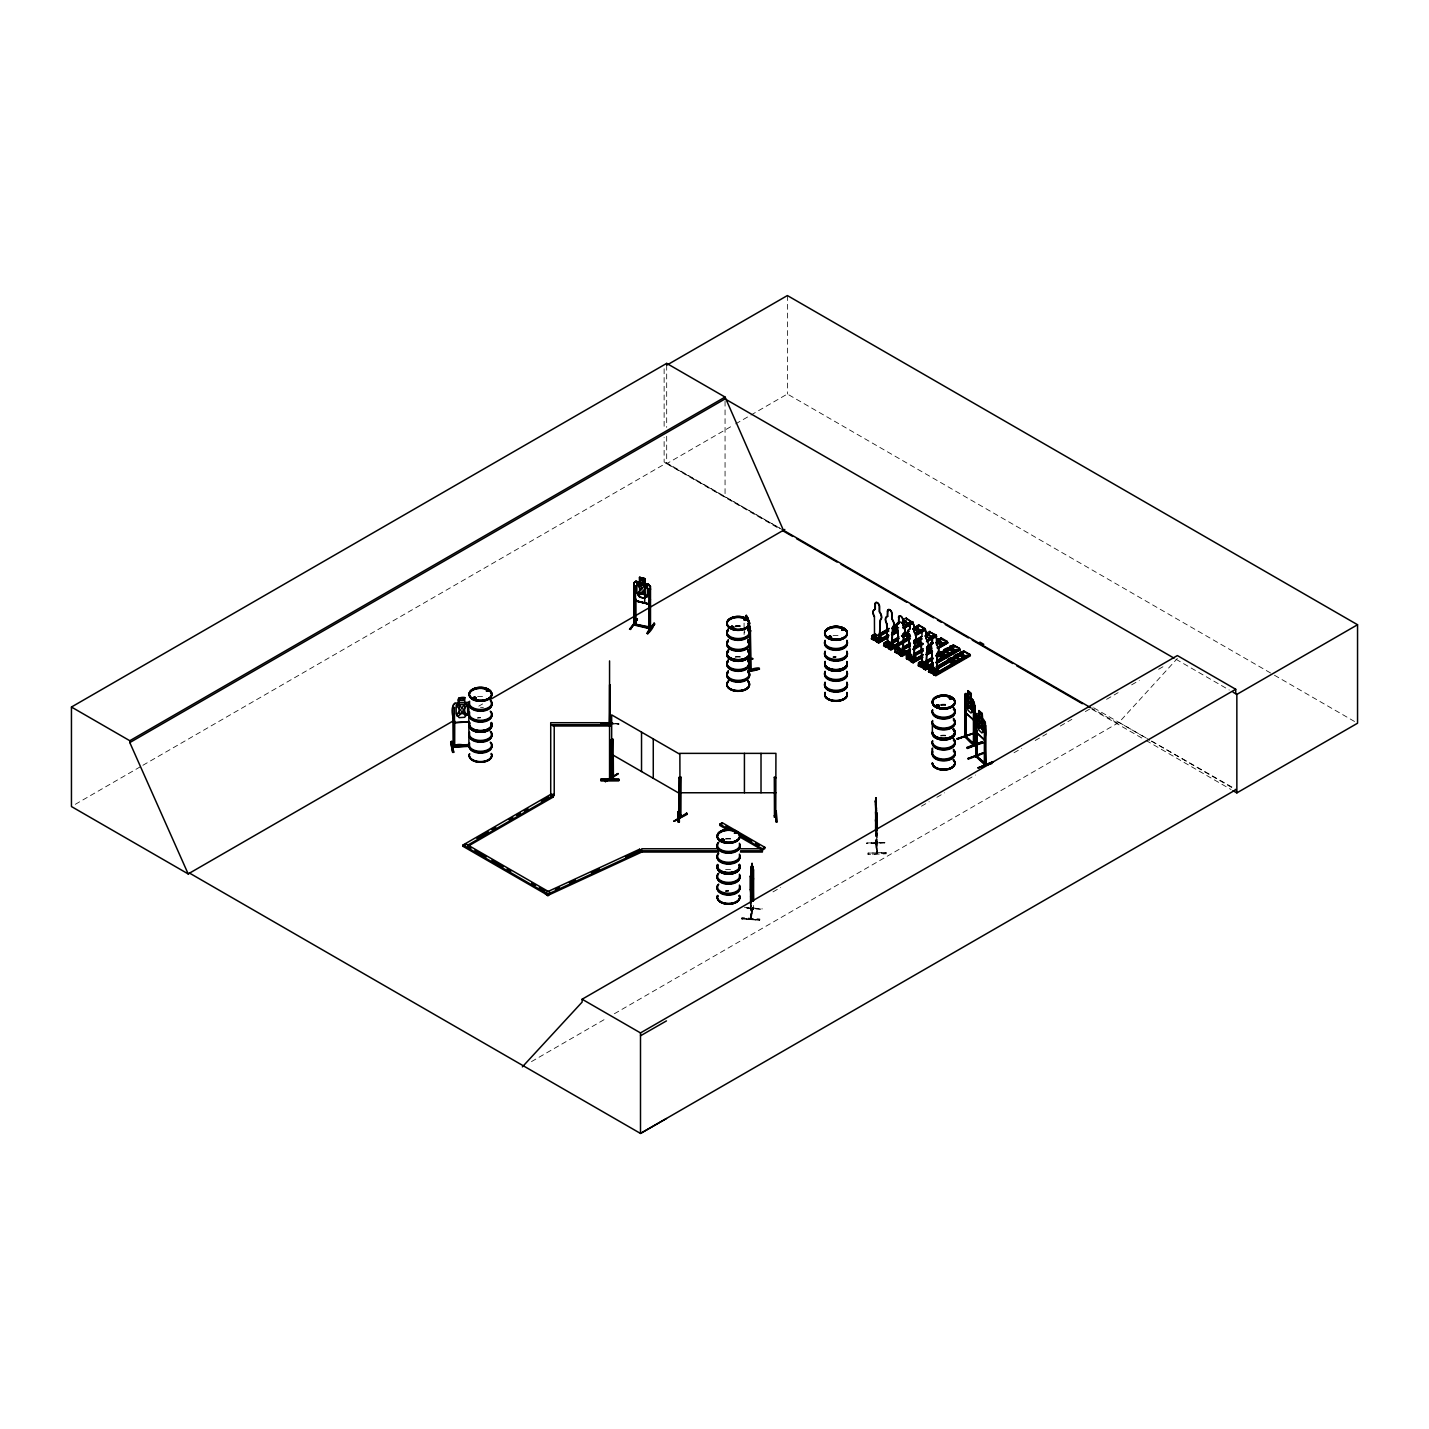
<?xml version="1.0" encoding="UTF-8"?>
<svg xmlns="http://www.w3.org/2000/svg" width="1429" height="1429" viewBox="0 0 1429 1429"><rect width="100%" height="100%" fill="white"/><g stroke="black" fill="none" stroke-linecap="round" stroke-linejoin="round"><path stroke-width="0.75" stroke-dasharray="5 3.75" d="M751.404 916.668C748.278 924.063 753.494 903.842 753.44 908.487M618.918 723.86L614.899 723.842M884.801 842.556L866.76 843.217M741.758 918.954L759.692 920.258L741.758 918.954L741.883 917.597L759.817 919.008L759.674 920.312M876.245 842.86L876.316 841.895M875.423 843.289L876.674 853.47L877.406 852.595M877.406 851.166L876.477 851.934M750.404 918.865L750.814 917.936M752.904 908.773L751.44 916.971M750.564 917.543L753.351 908.915M752.761 907.504L752.726 908.451M753.655 907.576L752.726 909.898L752.744 905.414M750.707 918.079L751.404 918.097M751.19 905.897L751.172 919.151L751.404 904.968M753.494 909.737L753.369 905.468M751.261 919.008L752.726 908.862M875.477 843.146L875.602 844.307L875.495 832.321M614.381 1013.75L1118.996 722.413L1177.371 658.447M75.308 804.313L140.971 766.408M142.9 765.283L666.682 462.889L783.414 530.266L664.128 461.978L664.128 437.56M666.682 436.256L666.682 463.711L733.738 424.985M735.649 423.877L749.064 416.143M750.975 415.035L787.379 394.029L1272.507 674.113M478.786 706.158L482.645 703.925M773 891.892L780.716 887.445M921.455 806.188L929.172 801.74M936.888 797.275L944.605 792.827M967.737 779.466L975.453 775.018M1014.001 752.761L1021.717 748.314M1035.221 740.508L1046.778 733.827M1060.282 726.039L1071.857 719.359M1085.343 711.571L1093.06 707.123M1106.564 699.335L1118.121 692.654M1131.625 684.848L1139.324 680.4M1158.615 669.272L1164.403 665.932M531.481 1061.604L606.664 1018.198M866.688 842.914L884.819 842.788L866.742 843.253M875.602 844.2L876.12 832.303M867.992 853.167L886.034 852.416L886.105 853.792L868.046 854.488L867.975 853.095L886.034 852.524M886.051 853.167L868.046 854.453M614.899 723.27L618.918 724.074L610.183 724.11M614.881 723.521L618.918 724.074M744.348 907.236L762.407 908.898M746.349 907.933L762.3 909.255L744.348 908.058M875.602 842.878L876.102 841.699L875.388 844.11M876.12 843.235L877.317 853.56L877.299 831.553M753.619 908.79L753.762 907.486M1118.996 722.413L1149.738 740.008M1151.667 741.115L1236.21 789.522M1274.436 675.22L1357.55 723.217M1175.96 659.251L1229.244 690.011M1093.882 707.909L1149.613 740.079M1151.524 741.187L1235.728 789.808M1090.559 707.605L1117.603 723.217M666.682 463.711L779.127 528.623M1092.006 709.266L1144.147 739.365M1146.094 740.49L1231.066 789.54M750.421 919.026L750.564 905.861M877.299 852.613L877.192 832.803M884.819 842.788L866.76 843.485M876.674 831.589L876.692 853.577L876.566 832.821M787.379 295.553L787.379 394.029M750.797 904.914L750.797 918.043M744.688 627.938L744.688 634.494M744.08 623.115L744.098 634.619M725.057 401.138L725.057 497.399M666.682 365.217L666.682 427.378M664.128 368.771L664.128 428.682M725.557 839.18A11.45 6.609 0 0 1 731.487 839.18M725.61 838.644A11.289 6.52 0 0 1 731.452 838.644M725.61 869.618A11.289 6.52 0 0 1 731.452 869.618M725.61 890.803A11.236 6.484 0 0 1 728.522 890.589M725.593 891.017A11.307 6.52 0 0 1 728.522 890.803M725.61 891.446A11.236 6.484 0 0 1 728.522 891.214M480.483 707.319A11.289 6.52 0 0 1 483.413 707.534M477.572 696.673A11.253 6.502 0 0 1 483.395 696.673M477.572 717.858A11.236 6.484 0 0 1 480.483 717.626M477.554 718.072A11.307 6.52 0 0 1 480.483 717.84M735.238 626.277A11.45 6.609 0 0 1 741.151 626.277M735.274 625.741A11.253 6.502 0 0 1 741.115 625.741M735.238 626.831A11.45 6.609 0 0 1 741.151 626.831M735.238 657.251A11.45 6.609 0 0 1 741.151 657.251M735.274 656.715A11.253 6.502 0 0 1 741.115 656.715M833.053 635.691A11.289 6.52 0 0 1 838.894 635.691M833.071 656.876A11.236 6.484 0 0 1 835.983 656.661M833.053 657.09A11.307 6.52 0 0 1 835.983 656.876M940.693 704.961A11.45 6.609 0 0 1 946.605 704.961M940.729 704.443A11.253 6.502 0 0 1 946.57 704.443M940.693 705.533A11.45 6.609 0 0 1 946.605 705.533M940.693 735.953A11.45 6.609 0 0 1 946.605 735.953M940.729 735.417A11.253 6.502 0 0 1 946.57 735.417M741.865 918.275L759.817 919.829L741.865 918.365M835.983 657.286A11.236 6.484 0 0 0 833.071 657.519A11.289 6.52 0 0 1 835.983 657.322"/><path stroke-width="1.5" d="M932.387 752.565L932.387 748.046L932.369 752.565A11.289 6.52 0 0 0 946.57 758.853A11.289 6.52 0 0 0 953.429 749.314M888.445 642.103L889.678 642.782M911.577 654.536L910.755 656.018M924.134 662.592C917.632 666.039 924.581 657.411 923.063 666.986C921.991 656.751 925.76 664.717 923.116 661.627M875.888 801.294L875.923 797.829L876.227 831.053M876.638 824.104L876.316 827.909L876.441 824.104M752.708 885.444C755.905 857.418 746.813 922.08 752.69 885.373M875.048 604.056A3.019 1.733 60 0 1 877.174 602.824A3.019 1.733 60 0 1 879.317 606.521L879.317 611.826A6.038 3.483 60 0 1 880.193 620.079L879.317 638.567L880.46 619.936A6.038 3.483 60 0 0 879.585 611.683L879.585 606.36A3.019 1.733 60 0 0 877.442 602.663A3.019 1.733 60 0 0 875.316 603.895L875.048 609.361A6.038 3.483 60 0 0 874.173 616.596L874.423 616.453A6.038 3.483 60 0 1 875.316 609.218L875.316 603.895M886.748 643.05L887.82 643.246L886.587 623.705A6.038 3.483 60 0 1 887.463 616.453L887.463 611.148A3.019 1.733 60 0 1 889.588 609.915A3.019 1.733 60 0 1 891.732 613.613L891.732 618.918A6.038 3.483 60 0 1 892.607 627.17L891.732 645.658L886.873 643.586L888.981 641.55L889.052 642.961M887.463 611.148L887.731 610.987A3.019 1.733 60 0 1 889.856 609.754A3.019 1.733 60 0 1 892 613.452L892 618.775A6.038 3.483 60 0 1 892.875 627.027L892 645.497C882.39 642.353 890.267 643.014 887.141 643.854M902.824 620.418L909.219 624.098L902.824 619.9L902.735 625.277A6.038 3.483 60 0 1 903.628 633.547L902.735 652.017L899.895 650.374M903.003 651.856L903.896 633.386A6.038 3.483 60 0 0 903.003 625.134L903.003 619.811A3.019 1.733 60 0 0 900.877 616.113A3.019 1.733 60 0 0 898.752 617.346L898.484 622.83A6.038 3.483 60 0 0 897.591 630.064L898.287 650.32M910.987 655.947L909.38 655.5L913.935 658.483L914.828 639.996A6.038 3.483 60 0 0 913.935 631.743L913.935 626.42A3.019 1.733 60 0 0 911.809 622.74A3.019 1.733 60 0 0 909.666 623.973L909.666 629.278A6.038 3.483 60 0 0 908.79 636.512L909.934 656.733M913.935 658.483L915.078 639.853A6.038 3.483 60 0 0 914.203 631.6L914.203 626.277A3.019 1.733 60 0 0 912.077 622.58A3.019 1.733 60 0 0 909.934 623.812L909.934 629.135A6.038 3.483 60 0 0 909.058 636.369L909.934 655.857C911.452 657.715 911.184 653.249 911.077 655.715M926.171 638.745L926.439 633.261A3.019 1.733 60 0 0 924.313 629.564A3.019 1.733 60 0 0 922.169 630.796L921.901 636.28A6.038 3.483 60 0 0 921.026 643.514L921.901 663.002L926.171 665.467L927.064 646.998A6.038 3.483 60 0 0 926.171 638.745L926.26 633.351A3.019 1.733 60 0 0 924.045 629.725A3.019 1.733 60 0 0 921.901 630.957M926.171 665.467L927.064 646.998M932.994 669.308L931.333 649.463A6.038 3.483 60 0 1 932.208 642.228L932.208 636.905A3.019 1.733 60 0 1 934.352 635.673A3.019 1.733 60 0 1 936.477 639.37L936.477 644.693A6.038 3.483 60 0 1 937.37 652.946L936.477 671.416C932.119 672.094 931.047 666.075 933.53 668.897M933.405 667.718L934.298 668.54L932.458 669.165L931.601 649.302A6.038 3.483 60 0 1 932.476 642.068L932.476 636.745A3.019 1.733 60 0 1 934.62 635.53A3.019 1.733 60 0 1 936.745 639.21L936.745 644.533A6.038 3.483 60 0 1 937.62 652.785L936.745 671.255L931.583 668.558L932.476 669.451M876.245 818.531L876.066 820.693L875.548 811.904M752.744 866.742L750.35 876.727L751.922 870.118L751.172 882.336M875.048 636.887L879.585 638.406M875.173 635.333L874.512 636.405L874.423 616.453M876.942 635.119C874.155 636.316 875.781 635.655 876.906 635.816M877.245 635.155L874.816 635.869M887.873 642.425L887.248 643.497L888.016 643.014M889.142 642.728C889.427 640.138 888.802 644.64 887.713 642.461M889.195 641.943L888.999 641.782M898.787 649.856L899.02 648.659M899.788 649.481C897.823 648.766 898.252 649.981 898.609 649.373L897.859 629.903A6.038 3.483 60 0 1 898.752 622.669L898.752 617.346M898.895 649.534L897.537 648.855L897.984 649.945M899.841 649.409C900.27 647.944 900.556 648.391 900.199 649.213M910.255 656.59L909.523 655.304M911.184 655.411C908.165 656.536 909.344 655 914.203 658.322M921.491 663.449L922.705 663.181L921.866 662.252M922.545 662.681L921.33 663.395L923.491 662.788M923.741 662.502L923.938 661.663M923.866 662.377L932.03 657.519M932.065 668.236L932.798 669.522M933.816 667.522L934.352 668.629M927.546 666.021L933.351 662.681M751.315 867.064L752.154 863.402L750.779 874.977L750.797 904.914M875.763 636.566L875.584 635.208L875.53 636.691M887.159 642.818L888.534 643.193M900.377 648.623L899.555 649.57M910.452 656.358L909.112 656.233L909.576 655.393M910.059 656.447L909.076 656.179M921.526 663.181L926.439 665.307M922.169 663.735L922.152 662.788M612.362 777.965C612.273 777.858 612.166 774.732 612.791 778.966M612.559 778.894L611.541 778.287L612.737 778.894M613.273 778.466L611.969 777.894L613.202 778.519M679.847 816.263L678.721 815.512M875.37 801.169L875.906 803.58L875.923 797.829M749.636 668.29L751.065 670.308L750.261 667.915M750.154 641.282L749.457 644.997L750.261 641.103M474.928 698.977L473.321 697.924L474.964 697.245A11.289 6.52 0 0 0 472.517 698.352M474.196 698.745L473.571 697.423M475.053 698.781L475.589 697.745M476.143 698.067L473.624 699.103L473.624 697.352M476.196 698.477L474.785 697.138M486.253 690.636L486.896 690.689M487.611 690.618L486.896 691.279L486.896 690.153M488.075 691.082L486.789 690.743M732.827 627.742L730.523 627.027L733.363 627.795M730.648 626.884L731.666 627.849M731.13 627.313L731.934 626.206M732.755 627.849L732.827 626.509M743.848 620.007L745.17 619.811M744.831 620.275L745.277 620.293M720.788 840.198L722.27 839.109M721.502 839.555L723.36 840.841M734.702 832.839L735.721 832.357L735.399 833.25M736.114 833.053L735.024 832.053M829.999 636.387L829.463 637.816M830.535 637.298L829.552 636.28M831.696 637.513L831.071 636.727M842.86 630.296L842.199 629.278L841.913 630.368M842.074 629.421L843.11 629.474M843.164 629.725L842.288 629.76M936.102 705.569L936.799 706.855L938.817 706.48M936.442 705.819L938.907 705.265M936.62 705.337L936.906 706.444M938.424 706.444L938.71 705.337M938.603 705.194L937.942 704.89M949.303 698.692L950.053 697.906M951.25 698.835L949.874 698.013M950.142 697.834L951.178 698.531M751.315 868.689L751.797 865.027M752.69 866.135L752.118 868.51L751.958 863.384M751.404 878.71L751.404 900.592M753.369 870.44L752.976 869.457L753.369 901.074M748.564 659.805L752.797 658.894L748.207 659.269M932.583 668.79L933.566 668.808M932.994 669.076L933.03 667.897M973.345 719.841C974.703 713.893 976.811 703.229 971.273 698.388L971.273 693.547L967.951 690.707L968.112 695.476L965.968 693.512L964.807 694.369L966.022 712.928L973.345 719.841L974.328 715.893M984.063 739.579C987.939 735.649 982.616 715.072 985.385 722.913L985.278 765.176C985.51 764.479 984.242 762.318 985.974 763.586M985.278 735.81L984.134 739.811L976.811 732.898M980.276 722.61C980.812 719.18 986.153 720.037 981.366 724.753L983.295 732.362L980.723 725.2C979.579 731.755 975.685 725.682 980.062 723.521L978.079 716.161L980.669 722.985M876.406 635.941C875.298 646.98 877.013 631.761 874.691 636.691M610.254 723.699L609.558 722.681L609.576 723.842M609.451 779.091L609.486 779.895M956.876 738.65L972.738 733.631L957.341 738.918M972.649 733.416L957.287 738.954M967.844 758.567L983.688 752.726L967.844 758.603M983.616 753.333L968.362 759.085M911.398 654.464L911.255 655.786L910.702 655.018M922.938 663.11L922.598 662.074M923.223 662.949L922.884 661.913M650.284 599.483L648.355 603.878L635.655 600.93L633.958 595.697L635.726 600.823L648.48 604.074L635.655 600.93L633.958 595.697M648.462 604.092L650.463 599.555M748.028 637.941L749.064 635.655L748.028 623.401L750.332 628.224L749.618 625.384M605.307 780.931L618.096 773.482L605.396 781.734M605.271 781.538L617.917 774.089M450.707 741.973L451.707 741.133L453.69 752.333L452.689 752.386L450.707 741.973L452.689 752.351M679.632 815.191L679.847 817.71L680.329 777.965L679.168 777.305L678.614 817.013L678.596 815.441L681.258 815.244M678.561 816.941L681.276 817.049L679.257 817.049L679.168 792.934M611.666 778.376L611.666 714.893L679.882 754.28L680.025 817.692C676.971 816.995 683.616 817.388 679.043 815.173M678.186 811.618L678.328 822.014L678.186 811.618L679.204 811.654M629.474 629.26L637.37 619.061L630.278 629.278M965.45 697.013L965.879 737.489C961.503 733.113 975.292 748.51 974.167 744.33M966.343 735.721L964.754 735.113L966.415 735.864M973.435 744.509L973.453 705.069L974.864 705.676L975.007 745.098L973.989 742.741M976.668 756.352C974.167 756.513 979.204 758.674 977.329 755.53L976.4 754.78L976.293 756.227L983.348 762.711M985.117 762.8L984.42 764.372M454.368 745.831C459.477 741.758 471.284 748.474 468.891 744.455M454.476 746.849L452.743 747.313L469.105 746.331M473.106 697.584L472.82 698.477M487.986 691.225L487.521 690.153M731.452 627.742C730.04 627.26 735.685 626.295 733.452 628.01M744.062 619.579L745.474 620.204M745.688 620.293L745.063 619.221L745.527 620.4M828.588 636.619L829.713 637.87M843.485 630.243L842.628 629.135M720.859 839.93L722.538 839.002L724.235 839.93M722.824 840.824L723.735 839.895L721.788 840.663M723.163 839.091L723.306 840.145M724.11 840.27L722.538 841.199L720.966 840.27M734.202 833.053L736.024 832.875M938.853 705.676L937.942 706.105M939.192 706.48L939.085 705.354M634.029 582.603L634.029 625.045L633.958 582.693L635.78 581.281L639.513 582.175L635.851 581.46M633.761 624.92L650.463 628.885L650.463 586.533L648.462 584.461L635.78 581.281L634.208 582.71M635.441 585.872L633.94 585.515L635.441 585.872L635.619 625.313L635.851 623.473L634.172 623.133M644.908 578.763L639.495 577.352L644.961 578.691L644.729 583.729L647.462 585.997L647.444 595.089L644.729 598.269L639.62 597.036L636.87 592.499L636.87 583.443L639.62 582.496L639.513 577.334L644.961 578.691M644.908 583.604L648.498 584.407L650.463 586.533L648.534 584.354L644.961 583.532M648.534 584.354L635.78 581.567M648.784 589.087L650.517 589.123L648.784 589.087L648.873 628.617C649.802 628.956 652.285 626.009 648.605 627.402L635.619 624.277L650.695 627.117M637.37 619.061L630.403 629.51M630.171 629.349L637.245 619.65M635.851 624.973L634.065 624.991M633.761 623.491L635.851 623.544M654.089 623.08L654.053 623.901C652.696 632.011 639.192 641.085 654.178 623.169M648.016 633.761L647.105 633.529L654.911 623.991M647.337 633.494L654.286 623.848M648.498 584.407L650.338 586.712M610.272 778.573L610.165 777.447L609.468 778.394M681.222 815.655L679.311 815.673M776.072 815.673L774.161 815.673M974.328 743.83L973.31 742.991L974.417 743.92M976.668 754.905L975.721 755.03L976.739 755.87M749.743 668.147L750.386 669.129M750.939 670.29L747.706 665.414M468.641 702.246L454.904 703.122C450.028 707.694 452.529 717.072 454.869 722.788L468.73 721.895M453.243 705.122L455.011 703.39M889.052 641.764L888.767 643.121L888.213 642.353M932.387 669.754L931.619 669.129M454.726 745.759L468.641 744.509M964.897 694.53L965.968 693.512M975.864 714.446L976.936 713.41L984.224 720.305M730.701 626.777L732.523 626.438M829.231 636.334L828.766 637.959L831.41 637.566M830.874 637.263L829.999 636.244M843.092 629.957L841.985 630.171M936.156 705.479L937.674 704.783M936.727 706.319L937.388 705.39M938.531 705.997L937.674 705.372M938.907 706.694L939.246 705.569M681.276 816.013L680.883 815.137L680.883 817.156L681.079 777.287L679.436 777.305M774.304 777.305L775.929 777.662L774.304 777.305L774.482 817.156C776.322 812.244 774.536 818.942 775.751 817.102L775.929 753.369L679.436 753.369M775.876 817.084L774.357 817.102M751.065 670.308L750.332 630.064L749.636 669.719L751.011 668.754M876.048 637.03L872.047 639.192L873.351 639.978M906.415 618.703L913.274 622.919L903.61 628.492M907.576 619.096L906.343 618.382L912.256 622.347M888.927 635.53C887.981 639.085 872.083 641.675 878.174 642.389M878.049 642.318L878.12 639.495L881.639 637.459L881.639 640.031M888.088 637.316L878.531 642.943L871.726 638.37L871.726 635.798L875.245 633.779M915.239 626.992L921.634 631.189L915.239 627.51L918.758 624.955L912.917 629.064M912.988 628.814L918.758 625.473L920.008 626.188M885.837 647.087L883.604 645.783L884.14 642.889L888.141 641.157L884.14 642.889M910.398 636.459L888.784 648.73L890.589 649.481L909.844 638.37M925.528 629.957L923.938 628.421M894.786 652.267L895.161 649.248L899.163 647.516L895.161 649.248M929.832 632.154L936.174 635.012L936.549 636.316M909.755 651.928L902.021 656.393L895.161 651.82L896.715 653.375M909.987 649.57L899.806 655.089L909.916 649.23M899.966 655.214L910.434 650.106M900.77 655.679L910.273 650.052M900.306 654.786L901.485 655.768M926.635 641.389L936.263 635.834L929.779 631.832L930.279 632.708M937.442 639.817C956.251 651.16 927.582 636.316 941.479 639.156M907.093 659.376L907.504 659.269M941.711 639.317L942.711 639.888M923.116 654.911L910.987 661.556L912.006 662.127M911.97 662.145L922.366 656.411M912.274 662.324L922.866 657.286L913.095 662.788M946.891 642.264L947.356 641.478L940.961 637.781M913.22 662.86L906.343 658.287L906.343 655.715L909.862 653.696L910.827 660.002L910.362 655.089L906.843 658.054L912.238 661.18L912.238 659.126L915.757 657.09L916.257 659.948M938.246 648.409L947.891 642.836L940.961 638.299L937.049 640.781L941.032 638.62M919.061 666.164L918.097 665.646L918.579 662.717L922.598 660.966L918.579 662.717M949.696 646.801C968.219 656.876 940.639 645.479 952.857 645.712M925.474 669.826L933.03 665.325L925.456 669.844L918.579 665.271L920.151 666.825M953.679 646.176L953.197 645.283L935.816 655.554M954.947 646.873L953.947 646.301L954.804 646.819M958.859 649.123L960.127 649.82L959.163 649.32L936.191 662.717M933.226 669.879L929.207 672.059L933.066 669.826M959.984 652.749C978.526 662.824 950.946 651.428 963.164 651.66M929.6 672.255L930.511 672.845M964.754 651.963L963.503 651.231L936.066 667.093L963.503 651.499M959.573 660.609L934.459 675.077L933.53 674.488L935.28 675.167L969.987 655.232L968.755 654.518M963.253 658.34L969.184 655.054L970.434 655.768L935.763 675.792L928.886 671.219L928.886 668.665L932.405 666.628M612.827 778.894L613.273 739.24M680.329 777.965L678.721 777.555M680.472 815.995L679.293 815.191M686.599 813.03L687.313 814.262L673.899 821.282L686.688 813.137M673.899 821.282L686.777 813.851M453.725 720.627L188.181 873.923L71.45 806.545L71.45 707.033L666.682 363.377L725.057 397.066L783.414 530.266L1090.559 707.605M71.45 707.033L129.807 740.722L725.057 397.066M666.468 1118.55L640.496 1133.447L189.575 873.119L188.181 873.923L129.807 742.58L725.057 398.923L1174.031 658.144M490.343 699.478L784.807 529.462M465.425 843.628L550.719 892.857L548.218 895.536L462.942 846.29L462.942 845.057L550.719 794.381L554.22 794.381M462.942 846.29L465.425 844.861M476.804 838.287L488.164 831.732M491.951 829.534L495.756 827.355M509.01 819.692L512.815 817.495M516.601 815.316L520.388 813.119M524.175 810.94L527.962 808.743M541.234 801.08L548.807 796.703M467.908 845.057L553.202 795.828L553.202 797.06L467.908 846.29M887.463 616.453L887.731 610.987M886.587 623.705L886.837 623.544A6.038 3.483 60 0 1 887.731 616.31M876.209 640.085C872.494 640.514 873.012 631.672 876.173 635.959M871.726 635.798L875.727 634.065M906.343 617.864L902.735 619.972A3.019 1.733 60 0 0 900.609 616.274A3.019 1.733 60 0 0 898.484 617.507M881.639 637.459L877.62 639.21L877.62 641.264L872.226 638.138L876.209 635.78M878.889 634.244L889.017 628.385M894.286 625.348L900.502 621.972M879.46 634.262L889.088 628.706M892.929 626.491L898.698 623.151M879.746 634.762L887.605 630.368M893.214 626.974L898.984 623.633M878.71 635.762L888.338 630.207M878.656 636.03L888.409 630.546M901.467 622.865L905.718 620.543M879.067 636.584L888.838 631.082M902.163 623.24L906.165 621.079M876.37 641.639L888.409 634.672M891.767 632.743L896.108 630.225M905.736 624.669L909.594 622.437M876.531 641.764L888.481 634.994M891.928 632.868L896.179 630.546M905.682 624.92L909.648 622.776M892.625 633.261L896.626 631.1M903.36 626.974L912.738 621.561M887.731 636.494L877.62 642.353L887.802 636.834M891.589 634.28L897.358 630.939M903.128 627.617L912.756 622.044M891.517 634.53L897.43 631.279M903.074 627.867L912.756 622.312M891.928 635.083L897.716 631.761M903.485 628.421L913.113 622.865M878.585 642.943L888.249 637.37M892.071 635.155L897.876 631.814M888.624 642.871L886.355 641.925L886.355 646.23L888.624 647.176L888.624 642.871L886.659 641.746L886.659 646.051M891.303 641.335L899.037 636.941M904.789 633.547L908.665 631.386M891.464 641.46L897.644 638.031M901.503 635.798L909.076 631.279M890.231 642.961L897.93 638.513M907.558 632.958L901.788 636.298L908.451 632.868M917.186 627.402L913.327 629.617L917.579 627.599M890.356 643.032L898.823 638.424M890.66 643.211L898.895 638.745M902.61 636.459L908.522 633.19M913.756 629.885L918.132 627.635M897.251 640.335L891.482 643.675L897.412 640.388M903.021 637.012L906.879 634.78L903.146 637.084M914.578 630.332L918.418 628.117M914.703 630.403L918.579 628.171M888.624 647.176L887.873 642.675M884.64 643.175L884.64 645.229L890.035 648.355L890.035 646.301L893.554 644.265L894.054 647.123M890.035 646.301L894.054 644.55M893.071 646.176L898.912 642.871M902.753 640.656L910.452 636.209M916.239 632.868L922.009 629.546M917.65 632.065L921.937 629.796M889.285 648.695L898.966 643.193M902.824 640.978L908.594 637.638M918.222 632.082L922.062 629.867M889.356 648.766L899.252 643.693M918.758 625.473L925.152 629.171L915.775 634.583M899.413 643.747L889.642 649.248M918.633 632.654L922.509 630.403M909.773 638.031L890.035 649.445L890.535 646.587M915.203 635.119L925.17 629.153M915.614 635.03L925.117 629.403M910.291 638.906L890.999 650.034L884.14 645.461L885.426 646.515M915.9 635.512L925.688 630.01M897.894 649.945L898.841 649.391M920.455 640.388L917.257 638.531L913.738 640.567L920.133 644.765L913.738 641.085M929.779 631.314L926.171 633.422L932.655 637.048M897.68 652.41L897.68 648.105L899.645 649.23L899.645 653.535L897.376 652.589L897.376 648.284L899.18 648.623M902.324 647.694L910.059 643.3M915.793 639.906L921.616 636.637M902.485 647.819L910.469 643.211M916.239 639.87L921.741 636.709M903.182 648.212L908.951 644.872M909.844 644.783L901.645 649.516L909.916 645.104M913.685 642.55L921.383 638.102M925.242 635.887L929.082 633.672M913.631 642.818L921.455 638.441M925.188 636.137L929.154 633.994M902.503 650.034L910.202 645.586M914.042 643.372L921.741 638.924M925.599 636.709L929.439 634.476L925.724 636.78M902.628 650.106L910.344 645.64M914.167 643.443L921.901 638.977M899.645 653.535L899.323 649.409M895.644 649.534L895.644 651.588L901.056 654.714L901.056 652.66L904.575 650.624L905.075 653.482L901.86 651.642M901.056 652.66L905.075 650.927M913.774 647.015L921.473 642.568M929.172 638.12L933.03 635.905M899.806 655.089L909.862 649.498M913.72 647.266L921.419 642.818L913.846 647.337M928.671 638.424L932.958 636.155M929.243 638.441L933.083 636.227M914.131 647.819L919.901 644.497M936.174 635.012L926.796 640.942M914.256 647.891L920.062 644.55M927.725 640.121L931.601 637.87M909.237 651.07L901.038 655.804L901.556 652.946M913.024 649.105L922.723 643.282M926.51 641.317L932.333 637.727M909.308 651.392L901.145 655.929M913.149 649.177L922.777 643.604M913.435 649.659L923.223 644.157M926.921 641.871L936.692 636.369M910.827 660.002C907.308 660.448 907.308 651.838 910.827 655.697M906.343 655.715L910.362 653.982M913.524 654.16L923.295 648.73M933.262 642.746L927.439 646.337L933.333 643.068M914.078 654.178L921.776 649.731M910.523 656.893L906.379 658.626M914.364 654.661L922.223 650.284M927.85 646.89L931.851 644.729M913.345 655.679L922.955 650.124M935.941 642.657L940.282 640.121M913.006 656.107L923.027 650.463M936.102 642.782L940.353 640.46M913.685 656.5L923.313 650.945M936.781 643.157L940.8 640.996M912.238 659.126L916.257 657.376M910.987 661.556L923.045 654.589M926.403 652.66L930.743 650.141M940.371 644.586L944.212 642.353M926.546 652.785L930.815 650.463M940.3 644.836L944.283 642.693M915.685 659.841L921.634 656.572M927.242 653.178L931.244 650.999M947.356 641.478L937.978 647.408M926.206 654.196L931.976 650.856M937.263 647.819L947.391 641.96M912.399 662.395L922.419 656.751M925.742 654.553L932.047 651.177M937.299 647.873L947.445 642.3L945.802 641.675M938.103 648.337L947.802 642.854M923.063 666.986C919.544 667.45 919.544 658.823 923.063 662.681M937.174 654.018C956.072 662.538 927.939 654.946 940.693 651.981L947.088 656.197L940.693 651.981M943.819 650.195C962.717 658.698 934.584 651.124 947.338 648.159L953.732 652.374L947.338 648.159M924.402 662.288L932.101 657.84M935.941 655.625L953.214 645.551M924.688 662.77L932.53 658.376M936.227 656.107L951.785 647.266M925.081 662.967L933.28 658.233M936.62 656.304L954.447 645.997M925.242 663.092L933.333 658.555M936.781 656.429L952.178 647.533M925.921 663.485L931.851 660.216M937.603 656.893L953.036 647.98M919.079 663.002L919.079 665.039L924.492 668.165L924.492 666.11L927.993 664.092L928.493 666.932M924.492 666.11L928.493 664.378M936.709 660.77L956.448 649.355M924.492 668.165L933.298 662.949M936.87 660.895L956.519 649.677M924.081 669.058L931.94 664.664M935.763 662.467L959.591 648.462L953.197 644.783M932.673 664.521L924.474 669.254L924.974 666.396M936.031 662.592L959.627 648.962M925.045 669.29L932.744 664.842M936.87 663.11L959.966 649.766M936.995 663.181L960.127 649.82M931.119 667.682L933.369 668.629L933.066 673.113L933.066 668.808L931.119 667.682L931.119 671.987L933.369 672.952M928.886 668.665L932.905 666.914M947.481 659.966C966.379 668.486 938.246 660.895 950.999 657.929L957.394 662.145L950.999 657.929M954.125 656.143C973.024 664.646 944.891 657.072 957.644 654.107L964.039 658.322L957.644 654.107M938.799 672.88L938.299 670.04L934.78 672.059L934.78 674.113L929.386 671.005L933.28 668.683M936.906 667.611L961.931 653.16M935.888 668.629L962.092 653.214M935.816 668.879L962.771 653.321L953.268 658.948M935.941 668.951L949.428 661.18M936.227 669.433L963.182 653.875L936.352 669.504M462.942 845.057L548.218 894.304L550.719 892.857M934.78 672.059L938.799 670.326M933.53 674.488L966.754 655.304M934.102 674.524L959.127 660.073M962.967 657.858L966.826 655.625M953.875 663.663L957.394 661.627M960.52 659.841L964.039 657.804M966.397 656.447L969.898 654.411L934.78 675.22L935.28 672.344M727.165 829.66L719.752 825.39L719.752 824.158L722.234 822.711L764.872 847.343L764.872 848.558L762.389 850.005L740.133 837.162M764.872 847.343L762.389 848.772L740.454 848.772M522.371 1066.874L582.121 1002.104L582.121 999.228L1177.371 655.572L1235.728 689.278L1235.728 693.637M582.121 999.228L640.496 1032.917L1235.728 689.278M1233.048 692.208L1236.853 694.405L1357.55 624.741L1357.55 723.217L1236.853 792.899L1232.995 790.666M1235.728 789.808L640.496 1133.447L640.496 1032.917M640.496 1035.793L666.468 1020.895M633.994 623.098L633.994 624.527M648.837 626.67L648.909 628.564L649.016 601.877M718.537 852.041L641.782 852.041L547.593 895.536L545.396 893.947L545.396 892.714L639.585 849.219L641.782 850.809L718.537 850.809M555.417 889.32L559.418 887.463M569.439 882.836L575.458 880.068M591.481 872.655L599.501 868.957M625.545 856.936L639.585 850.451L641.782 852.041L641.782 848.772L718.537 848.772M545.396 892.714L547.593 894.304L641.782 850.809M487.521 690.993L486.342 691.029M731.594 626.188L733.72 626.777M829.463 636.227L829.231 637.709M829.231 636.834L830.285 636.673M831.16 637.763L829.999 638.031M937.049 704.89L936.263 706.283L938.478 706.64M950.928 698.906L949.392 698.531M451.457 741.865L453.69 752.333M971.113 693.601L967.951 690.707M968.112 690.636L968.058 695.798L966.486 695.977L966.486 705.015L968.058 710.338L971.005 713.053L972.577 710.624L972.577 701.585L971.273 698.388M974.256 703.068L973.149 700.335M964.807 707.373L965.772 713.089L973.274 719.609M979.008 715.715L979.079 710.552L979.187 715.661L977.436 715.875L977.436 724.932L979.008 730.255L981.955 732.97L983.545 730.541L982.223 713.446L982.062 718.358M984.224 739.525L976.972 732.845L975.757 727.272L975.918 714.232L975.811 756.655M984.938 740.097L985.814 764.979L985.814 725.575L984.42 724.985L984.349 764.515M965.879 736.453L973.363 743.348M976.9 732.934L975.918 727.218M965.772 737.4L966.308 713.125M982.884 742.973L982.348 741.651L967.022 748.028L982.884 742.937M967.076 747.278L982.42 741.794M967.111 747.974L982.42 742.33L967.558 748.492M976.829 756.37L984.849 763.05L976.489 756.316M991.53 763.104L978.079 767.891L993.334 761.586L977.99 767.945L991.922 763.533M636.87 583.461L639.603 582.514M932.387 668.415L932.119 668.951M733.023 627.938L731.791 628.028M475.125 698.352L474.785 698.334A11.45 6.609 0 0 0 472.392 699.478M829.713 636.155L828.82 636.941M829.392 637.388L830.606 637.388M937.049 705.212L938.531 705.319M938.281 706.105L937.353 706.176M750.904 630.939L749.743 630.189M748.51 658.983L752.797 658.894M748.474 659.573L752.476 658.287M749.671 668.45L748.296 665.289M748.564 670.13C762.622 665.36 763.336 669.594 748.903 671.505M759.228 668.701L748.653 670.987L759.496 669.183M748.224 618.507C743.134 611.433 749.939 618.864 748.224 621.74M751.922 868.51L751.172 886.212L750.779 884.033M453.029 745.438L452.671 746.956L468.641 745.938M454.476 745.402L452.707 745.456L454.386 745.884M636.512 619.561L637.37 619.882M900.627 648.927L899.502 648.552M474.821 698.424L473.892 698.352M722.092 839.216L723.003 839.216M458.923 698.013C474.892 698.531 453.136 694.119 458.941 702.979M453.011 745.384L453.136 747.403L452.85 707.551L454.476 707.444L454.547 747.206M454.547 707.819L452.85 707.551M454.994 722.502L468.569 721.627M877.299 829.374L877.192 813.101L876.674 831.589M875.548 800.99L876.281 827.945M875.423 800.347L876.566 830.642M876.638 811.225L876.316 808.314M875.423 819.871L876.513 827.891M610.201 685.777L609.558 684.83L609.433 725.217M600.823 723.896L612.88 723.288M600.823 723.574L612.88 723.467M609.576 724.253L610.183 684.83M610.183 739.597L610.183 780.038L610.272 778.912M600.823 779.252L618.918 779.269L618.918 780.591L600.841 780.663L600.823 779.252L618.918 779.323M600.841 780.556L618.918 780.556M776.054 810.832L776.179 822.086L777.18 822.086L776.197 810.886M681.079 777.287L679.454 777.662L679.454 817.049L681.079 817.049M678.311 822.104L679.311 822.086L679.204 810.832L679.311 822.086M550.719 724.753L611.023 724.753M552.862 725.986L611.023 725.986L611.023 722.717L550.719 722.717L550.719 795.614L553.202 797.06M679.436 792.756L775.929 792.756M550.719 795.614L554.22 795.614L554.22 724.753M740.454 850.809L762.389 850.809M740.454 852.041L762.389 852.041L762.389 848.772L740.133 835.929M951.25 698.549L949.821 698.763M937.674 706.122L936.602 705.855M964.932 735.274L965.879 736.042M974.078 744.277L973.989 704.872L974.864 705.676M974.239 745.259L974.328 702.979M985.206 765.247L985.385 763.818M751.154 866.778L751.154 871.619M750.35 889.749L750.368 876.692M942.283 639.335L940.961 638.299M923.741 668.504L924.509 669.308M930.172 672.291L928.368 671.541L929.207 672.059M635.458 625.348L633.94 623.473M650.302 628.939L648.605 627.063M750.225 669.094L750.386 670.558L750.261 628.188M830.32 636.084L831.231 636.53M474.232 698.852L473.106 698.531M640.531 578.674L643.818 579.459L643.8 581.121L640.514 580.317L640.531 578.674L643.8 579.495M640.531 580.299L643.818 581.085M639.62 584.104L644.729 585.336L644.729 594.393L639.62 593.16L639.62 584.104L644.711 585.372M648.462 603.717L635.851 600.698L634.226 595.607M634.172 624.562L650.391 628.421M639.603 593.178L644.711 594.428M644.711 598.304L639.603 597.054L636.87 592.499M776.233 811.511L776.34 821.961M612.559 777.447L612.952 778.966M475.053 697.191L476.196 697.959M612.827 739.49L611.666 738.829L612.112 777.965M1357.55 624.741L787.379 295.553L666.682 365.217L666.682 363.377M979.919 642.103L983.777 644.336M782.985 530.856L792.648 536.429M796.507 538.662L837.072 562.079M840.931 564.294L906.593 602.216M910.452 604.449L933.637 617.828M937.495 620.061L941.354 622.294M945.23 624.509L968.398 637.906M972.256 640.121L1012.822 663.538M1016.68 665.771L1082.342 703.693M963.503 650.731L969.898 654.411M918.758 624.955L925.152 628.653M953.197 645.283L959.591 648.462M963.503 651.231L969.898 654.929M926.26 633.869L932.655 637.548M914.489 629.278L919.294 632.547L914.489 629.778M925.51 635.637L930.297 638.906M936.709 642.085L941.497 645.372L936.709 642.603M902.074 622.169L906.879 625.455L902.074 622.687M925.51 636.137L928.707 637.995M898.627 627.849L893.822 625.598M931.654 646.837L928.457 645.515M926.546 647.944L931.333 651.231L926.546 648.462M891.91 628.028L896.715 631.314L891.91 628.546M934.084 668.593L934.119 667.486M908.576 654.75L910.523 655.875M920.812 661.734L922.759 662.86M873.941 634.833L875.906 635.959M900.163 650.213L904.575 652.678L904.575 650.624M611.666 754.28L679.882 793.684M725.932 826.087L729.647 828.231M733.363 830.374L737.06 832.518M740.776 834.643L751.904 841.074M755.602 843.217L759.317 845.361M719.752 824.158L729.022 829.499M550.719 794.381L553.202 795.828M467.319 845.95L471.106 848.129M474.91 850.326L486.271 856.9M491.951 860.169L503.33 866.742M507.116 868.921L510.903 871.118M531.767 883.158L535.553 885.337M539.34 887.534L545.021 890.803M974.078 742.83L974.06 745.223M923.545 662.002L922.705 662.895M887.463 642.818L886.837 623.544M733.148 626.992L731.452 627.242M735.578 832.768L734.685 832.518M723.61 839.68L724.289 840.198M644.711 583.764L647.444 586.051M965.808 693.565L973.274 700.389M978.919 710.606L982.223 713.446M974.864 745.063L965.343 736.31L965.343 734.881M975.864 756.513L985.278 765.176M911.577 621.669L911.863 622.151M872.994 639.424L871.19 638.692L872.047 639.192M922.044 662.877L921.294 643.354M747.706 666.432L750.314 670.469M975.882 756.62L975.775 754.976M746.456 616.881L747.689 620.436L746.456 618.507M748.028 623.401L749.403 625.545M747.706 641.943L749.636 644.961M876.084 806.349L876.031 825.587M923.313 662.699L923.098 661.77M468.837 706.533L468.908 746.295M876.513 808.421L876.084 806.099L876.245 809.475M875.727 813.619L876.066 816.816M750.368 889.606L750.814 893.411M618.918 779.966L600.823 779.948M1236.853 694.405L1236.853 792.899M977.275 733.041L976.739 757.299L976.4 716.911L976.829 757.388M973.363 742.937L973.399 744.616M972.738 733.631L957.412 739.186M971.005 693.672L971.005 698.513M965.45 714.518L965.522 737.364M964.968 694.315L964.843 736.739M938.299 670.04L938.299 672.094M932.369 732.13L932.369 723.413A11.253 6.502 0 0 0 946.57 729.683A11.253 6.502 0 0 0 953.393 720.162M931.422 667.504L931.422 671.809M929.386 668.951L929.386 671.005M927.993 664.092L927.993 666.128M921.116 661.556L921.116 665.86M915.757 657.09L915.757 659.144M912.738 659.412L912.738 661.984M908.88 654.571L908.88 658.876M906.843 656L906.843 658.054M881.139 637.173L881.139 639.227M877.192 813.101L877.192 830.624M875.727 797.846L875.602 831.071M874.244 634.655L874.244 638.959M872.226 636.084L872.226 638.138M761.014 753.369L761.014 792.756M753.601 869.511L753.601 900.145M752.976 900.091L752.761 866.563L752.744 901.038M751.172 873.28L751.19 901.52M750.564 876.692L750.564 903.664M750.082 628.224L750.082 641.157M746.313 615.506L746.313 618.739L746.242 615.238M744.42 753.369L744.42 792.756M722.234 822.711L722.234 823.944M653.267 738.918L653.267 778.305M650.284 586.551L650.284 628.849M644.693 603.163L644.711 578.906L639.603 577.655L639.674 582.407M641.532 732.148L641.532 771.535M639.585 849.219L639.585 850.451M635.691 598.68L635.619 625.313M613.273 754.869L613.398 778.698M610.362 777.662L609.558 780.038L609.558 660.895M548.218 894.304L548.218 895.536M547.593 894.304L547.593 895.536M464.818 697.638L464.657 702.764L467.605 704.193L467.605 713.25L464.657 717.304L459.138 717.662L456.19 713.964L456.19 704.926L459.138 703.122L459.12 698.156M454.476 720.573L454.386 747.331M129.807 740.722L129.807 742.58M739.579 855.274A11.45 6.609 0 0 1 727.039 863.545A11.45 6.609 0 0 1 718.608 853.685M739.4 864.42A11.253 6.502 0 0 1 728.522 872.619A11.253 6.502 0 0 1 717.644 864.42A11.236 6.484 0 0 0 728.522 872.583A11.236 6.484 0 0 0 739.382 864.402M739.579 844.414A11.45 6.609 0 0 1 727.039 852.666A11.45 6.609 0 0 1 718.608 842.824M739.579 854.721A11.45 6.609 0 0 1 727.039 862.973A11.45 6.609 0 0 1 718.608 853.131M739.579 843.842A11.45 6.609 0 0 1 727.039 852.113A11.45 6.609 0 0 1 718.608 842.253M739.4 845.075A11.253 6.502 0 0 1 728.522 853.256A11.253 6.502 0 0 1 717.644 845.075M739.4 843.253A11.253 6.502 0 0 1 728.522 851.434A11.253 6.502 0 0 1 717.644 843.253M739.4 855.935A11.253 6.502 0 0 1 728.522 864.116A11.253 6.502 0 0 1 717.644 855.935M739.4 854.113A11.253 6.502 0 0 1 728.522 862.294A11.253 6.502 0 0 1 717.644 854.113M739.454 865.134A11.307 6.52 0 0 1 728.522 873.351A11.307 6.52 0 0 1 717.608 865.134A11.236 6.484 0 0 0 728.522 873.298A11.236 6.484 0 0 0 739.382 865.117M739.454 864.67A11.307 6.52 0 0 1 728.522 872.887A11.307 6.52 0 0 1 717.608 864.67M739.579 886.266A11.45 6.609 0 0 1 727.039 894.518A11.45 6.609 0 0 1 718.608 884.658M739.365 866.045A11.218 6.466 0 0 1 728.522 874.191A11.253 6.502 0 0 1 717.644 866.045A11.218 6.466 0 0 0 728.522 874.191A11.253 6.502 0 0 0 739.4 866.045M739.4 895.411A11.253 6.502 0 0 1 728.522 903.592A11.253 6.502 0 0 1 717.644 895.411A11.236 6.484 0 0 0 728.522 903.557A11.236 6.484 0 0 0 739.382 895.394M739.454 865.492A11.307 6.52 0 0 1 728.522 873.708A11.307 6.52 0 0 1 717.608 865.492M739.579 875.388A11.45 6.609 0 0 1 727.039 883.658A11.45 6.609 0 0 1 718.608 873.798M739.579 885.694A11.45 6.609 0 0 1 727.039 893.965A11.45 6.609 0 0 1 718.608 884.104M739.579 874.834A11.45 6.609 0 0 1 727.039 883.086A11.45 6.609 0 0 1 718.608 873.244M739.4 876.048A11.253 6.502 0 0 1 728.522 884.229A11.253 6.502 0 0 1 717.644 876.048M739.4 874.226A11.253 6.502 0 0 1 728.522 882.407A11.253 6.502 0 0 1 717.644 874.226M739.4 886.909A11.253 6.502 0 0 1 728.522 895.108A11.253 6.502 0 0 1 717.644 886.909M739.418 885.087A11.289 6.52 0 0 1 728.522 893.286A11.289 6.52 0 0 1 717.626 885.087M739.418 895.983A11.289 6.52 0 0 1 728.522 904.182A11.236 6.484 0 0 1 717.662 896.019A11.289 6.52 0 0 0 728.522 904.182A11.236 6.484 0 0 0 739.382 896.019M739.454 895.661A11.307 6.52 0 0 1 728.522 903.878A11.307 6.52 0 0 1 717.608 895.661M469.605 722.449A11.253 6.502 0 0 0 480.483 730.63A11.253 6.502 0 0 0 491.362 722.449A11.236 6.484 0 0 1 481.948 730.558A11.236 6.484 0 0 1 469.248 724.11M490.397 700.853A11.45 6.609 0 0 1 481.984 710.695A11.45 6.609 0 0 1 469.444 702.443M490.397 700.281A11.45 6.609 0 0 1 481.984 710.142A11.45 6.609 0 0 1 469.444 701.871M472.392 698.924A11.45 6.609 0 0 1 474.767 697.87M491.397 701.264A11.289 6.52 0 0 1 480.483 709.481A11.289 6.52 0 0 1 469.587 701.264M491.362 703.104A11.253 6.502 0 0 1 480.483 711.285A11.253 6.502 0 0 1 469.605 703.104M491.397 713.964A11.289 6.52 0 0 1 480.483 722.163A11.289 6.52 0 0 1 469.587 713.964M490.397 711.713A11.45 6.609 0 0 1 481.984 721.574A11.45 6.609 0 0 1 469.444 713.303M490.397 711.16A11.45 6.609 0 0 1 481.984 721.002A11.45 6.609 0 0 1 469.444 712.749M491.397 712.142A11.289 6.52 0 0 1 480.483 720.341A11.289 6.52 0 0 1 469.587 712.142M469.605 723.092A11.253 6.502 0 0 0 480.483 731.273A11.253 6.502 0 0 0 491.362 723.092A11.236 6.484 0 0 1 481.948 731.184A11.236 6.484 0 0 1 469.248 724.753M491.415 722.681A11.307 6.52 0 0 1 480.483 730.898A11.307 6.52 0 0 1 469.569 722.681M469.605 724.074A11.253 6.502 0 0 0 480.483 732.255A11.253 6.502 0 0 0 491.362 724.074A11.236 6.484 0 0 1 481.948 732.202A11.236 6.484 0 0 1 469.248 725.771A11.218 6.466 0 0 0 481.948 732.166A11.218 6.466 0 0 0 491.326 724.074M491.415 753.672A11.307 6.52 0 0 1 480.483 761.889A11.307 6.52 0 0 1 469.569 753.672M491.415 723.521A11.307 6.52 0 0 1 480.483 731.737A11.307 6.52 0 0 1 469.569 723.521M491.362 734.077A11.253 6.502 0 0 1 480.483 742.258A11.253 6.502 0 0 1 469.605 734.077M491.397 732.255A11.289 6.52 0 0 1 480.483 740.454A11.289 6.52 0 0 1 469.587 732.255M491.397 744.938A11.289 6.52 0 0 1 480.483 753.137A11.289 6.52 0 0 1 469.587 744.938M490.397 742.687A11.45 6.609 0 0 1 481.984 752.547A11.45 6.609 0 0 1 469.444 744.295M490.397 742.133A11.45 6.609 0 0 1 481.984 751.993A11.45 6.609 0 0 1 469.444 743.723M491.397 743.116A11.289 6.52 0 0 1 480.483 751.315A11.289 6.52 0 0 1 469.587 743.116M490.397 731.827A11.45 6.609 0 0 1 481.984 741.669A11.45 6.609 0 0 1 469.444 733.416M490.397 731.273A11.45 6.609 0 0 1 481.984 741.115A11.45 6.609 0 0 1 469.444 732.863M469.569 754.048A11.307 6.52 0 0 0 480.483 762.264A11.307 6.52 0 0 0 491.415 754.048A11.236 6.484 0 0 1 481.948 762.175A11.236 6.484 0 0 1 469.248 755.727M491.344 753.422A11.236 6.484 0 0 1 481.948 761.532A11.236 6.484 0 0 1 469.248 755.101M748.099 640.781A11.45 6.609 0 0 1 738.186 650.695A11.45 6.609 0 0 1 728.29 640.781M747.956 641.46A11.289 6.52 0 0 1 738.186 651.231A11.289 6.52 0 0 1 728.415 641.46M728.433 649.945A11.253 6.502 0 0 0 738.186 659.698A11.253 6.502 0 0 0 747.939 649.945A11.218 6.466 0 0 1 738.186 659.68A11.218 6.466 0 0 1 728.486 649.963M747.974 650.177A11.307 6.52 0 0 1 738.186 659.966A11.307 6.52 0 0 1 728.397 650.177M728.415 650.677A11.289 6.52 0 0 0 738.186 660.448A11.289 6.52 0 0 0 747.956 650.677A11.236 6.484 0 0 1 738.186 660.305A11.236 6.484 0 0 1 728.451 650.57M749.636 633.208A11.45 6.609 0 0 1 735.238 639.603A11.45 6.609 0 0 1 728.29 629.903M748.099 629.903A11.45 6.609 0 0 1 749.243 631.511M747.956 639.638A11.289 6.52 0 0 1 738.186 649.409A11.289 6.52 0 0 1 728.415 639.638M749.475 633.851A11.289 6.52 0 0 1 735.274 640.138A11.289 6.52 0 0 1 728.415 630.582M747.956 630.582A11.289 6.52 0 0 1 749.1 632.154M748.099 640.228A11.45 6.609 0 0 1 738.186 650.124A11.45 6.609 0 0 1 728.29 640.228M748.099 629.349A11.45 6.609 0 0 1 738.186 639.263A11.45 6.609 0 0 1 728.29 629.349M747.939 628.778A11.253 6.502 0 0 1 738.186 638.531A11.253 6.502 0 0 1 728.433 628.778M748.099 671.755A11.45 6.609 0 0 1 738.186 681.669A11.45 6.609 0 0 1 728.29 671.755M747.956 672.434A11.289 6.52 0 0 1 738.186 682.205A11.289 6.52 0 0 1 728.415 672.434M728.433 680.936A11.253 6.502 0 0 0 738.186 690.689A11.253 6.502 0 0 0 747.939 680.936A11.218 6.466 0 0 1 738.186 690.654A11.218 6.466 0 0 1 728.486 680.936M728.433 651.57A11.253 6.502 0 0 0 738.186 661.323A11.253 6.502 0 0 0 747.939 651.57A11.236 6.484 0 0 1 738.186 661.288A11.236 6.484 0 0 1 728.451 651.553M747.974 681.151A11.307 6.52 0 0 1 738.186 690.939A11.307 6.52 0 0 1 728.397 681.151M749.457 684.813A11.253 6.502 0 0 1 735.274 691.1A11.253 6.502 0 0 1 728.433 681.562M747.939 681.562A11.253 6.502 0 0 1 749.064 683.133M747.974 650.999A11.307 6.52 0 0 1 738.186 660.787A11.307 6.52 0 0 1 728.397 650.999M748.099 660.895A11.45 6.609 0 0 1 738.186 670.79A11.45 6.609 0 0 1 728.29 660.895M747.956 670.612A11.289 6.52 0 0 1 738.186 680.383A11.289 6.52 0 0 1 728.415 670.612M747.956 661.573A11.289 6.52 0 0 1 738.186 671.344A11.289 6.52 0 0 1 728.415 661.573M748.099 671.201A11.45 6.609 0 0 1 738.186 681.115A11.45 6.609 0 0 1 728.29 671.201M748.099 660.323A11.45 6.609 0 0 1 738.186 670.237A11.45 6.609 0 0 1 728.29 660.323M747.956 659.751A11.289 6.52 0 0 1 738.186 669.522A11.289 6.52 0 0 1 728.415 659.751M749.421 684.795A11.236 6.484 0 0 1 735.274 691.064A11.236 6.484 0 0 1 728.451 681.562M747.921 681.562A11.236 6.484 0 0 1 749.046 683.116M825.105 661.484A11.253 6.502 0 0 0 835.983 669.665A11.253 6.502 0 0 0 846.861 661.484A11.218 6.466 0 0 1 835.983 669.647A11.218 6.466 0 0 1 825.14 661.484M846.879 642.121A11.289 6.52 0 0 1 835.983 650.32A11.289 6.52 0 0 1 825.087 642.121M846.879 640.299A11.289 6.52 0 0 1 835.983 648.498A11.289 6.52 0 0 1 825.087 640.299M846.861 652.999A11.253 6.502 0 0 1 835.983 661.18A11.253 6.502 0 0 1 825.105 652.999M847.04 652.338A11.45 6.609 0 0 1 835.983 660.645A11.45 6.609 0 0 1 824.926 652.338M847.04 651.785A11.45 6.609 0 0 1 835.983 660.091A11.45 6.609 0 0 1 824.926 651.785M846.879 651.16A11.289 6.52 0 0 1 835.983 659.376A11.289 6.52 0 0 1 825.087 651.16M847.04 641.46A11.45 6.609 0 0 1 835.983 649.784A11.45 6.609 0 0 1 824.926 641.46M847.04 640.906A11.45 6.609 0 0 1 835.983 649.23A11.45 6.609 0 0 1 824.926 640.906M846.897 661.734A11.307 6.52 0 0 1 835.983 669.951A11.307 6.52 0 0 1 825.069 661.734M825.14 663.11A11.218 6.466 0 0 0 835.983 671.255A11.253 6.502 0 0 0 846.861 663.092A11.218 6.466 0 0 1 835.983 671.255A11.253 6.502 0 0 1 825.105 663.092M825.105 692.458A11.253 6.502 0 0 0 835.983 700.639A11.253 6.502 0 0 0 846.861 692.458A11.218 6.466 0 0 1 835.983 700.621A11.218 6.466 0 0 1 825.14 692.476M846.897 662.556A11.307 6.52 0 0 1 835.983 670.773A11.307 6.52 0 0 1 825.069 662.556M846.879 673.095A11.289 6.52 0 0 1 835.983 681.311A11.289 6.52 0 0 1 825.087 673.095M846.879 671.273A11.289 6.52 0 0 1 835.983 679.489A11.289 6.52 0 0 1 825.087 671.273M846.861 683.973A11.253 6.502 0 0 1 835.983 692.154A11.253 6.502 0 0 1 825.105 683.973M847.04 683.312A11.45 6.609 0 0 1 835.983 691.636A11.45 6.609 0 0 1 824.926 683.312M847.04 682.758A11.45 6.609 0 0 1 835.983 691.064A11.45 6.609 0 0 1 824.926 682.758M846.879 682.151A11.289 6.52 0 0 1 835.983 690.35A11.289 6.52 0 0 1 825.087 682.151M847.04 672.452A11.45 6.609 0 0 1 835.983 680.758A11.45 6.609 0 0 1 824.926 672.452M847.04 671.88A11.45 6.609 0 0 1 835.983 680.204A11.45 6.609 0 0 1 824.926 671.88M846.897 692.708A11.307 6.52 0 0 1 835.983 700.924A11.307 6.52 0 0 1 825.069 692.708M953.554 719.466A11.45 6.609 0 0 1 945.141 729.326A11.45 6.609 0 0 1 932.601 721.073M953.554 718.912A11.45 6.609 0 0 1 945.141 728.772A11.45 6.609 0 0 1 932.601 720.502M953.554 708.605A11.45 6.609 0 0 1 945.141 718.448A11.45 6.609 0 0 1 932.601 710.195M953.554 708.052A11.45 6.609 0 0 1 945.141 717.894A11.45 6.609 0 0 1 932.601 709.641M953.375 729.344A11.236 6.484 0 0 1 946.552 738.864A11.253 6.502 0 0 1 932.387 732.541A11.236 6.484 0 0 0 946.552 738.864A11.236 6.484 0 0 0 953.375 729.272A11.253 6.502 0 0 1 946.57 738.811A11.289 6.52 0 0 1 932.369 732.63A11.236 6.484 0 0 0 946.552 738.775A11.289 6.52 0 0 0 953.429 729.362M953.429 718.323A11.289 6.52 0 0 1 946.57 727.879A11.289 6.52 0 0 1 932.369 721.591M953.429 709.284A11.289 6.52 0 0 1 946.57 718.841A11.289 6.52 0 0 1 932.369 712.535M953.429 707.462A11.289 6.52 0 0 1 946.57 717.019A11.289 6.52 0 0 1 932.369 710.713M953.429 729.701A11.307 6.52 0 0 1 946.57 739.275A11.307 6.52 0 0 1 932.333 732.97M953.393 751.136A11.253 6.502 0 0 1 946.57 760.675A11.253 6.502 0 0 1 932.387 754.387M953.554 750.457A11.45 6.609 0 0 1 945.141 760.299A11.45 6.609 0 0 1 932.601 752.047M953.554 749.886A11.45 6.609 0 0 1 945.141 759.746A11.45 6.609 0 0 1 932.601 751.493M953.554 739.579A11.45 6.609 0 0 1 945.141 749.439A11.45 6.609 0 0 1 932.601 741.169M953.554 739.025A11.45 6.609 0 0 1 945.141 748.885A11.45 6.609 0 0 1 932.601 740.615M932.387 763.515A11.253 6.502 0 0 0 946.57 769.802A11.253 6.502 0 0 0 953.393 760.264A11.236 6.484 0 0 1 946.552 769.767A11.236 6.484 0 0 1 932.405 763.497M953.429 740.258A11.289 6.52 0 0 1 946.57 749.814A11.289 6.52 0 0 1 932.369 743.527M953.429 738.436A11.289 6.52 0 0 1 946.57 747.992A11.289 6.52 0 0 1 932.369 741.705M953.429 759.853A11.307 6.52 0 0 1 946.57 769.409A11.307 6.52 0 0 1 932.333 763.122M931.833 648.159A2.018 1.161 0 0 1 929.207 648.945A2.018 1.161 0 0 1 928.082 647.373A2.018 1.161 0 0 1 930.904 646.855M931.637 648.034A2.018 1.161 0 0 1 928.886 648.462A2.018 1.161 0 0 1 928.153 646.873A2.018 1.161 0 0 1 930.904 646.444M909.63 635.333A2.018 1.161 0 0 1 906.54 635.994A2.018 1.161 0 0 1 906.54 634.083A2.018 1.161 0 0 1 909.63 634.744M909.63 634.923A2.018 1.161 0 0 1 907.165 635.744A2.018 1.161 0 0 1 905.736 634.333A2.018 1.161 0 0 1 908.201 633.511M909.112 633.797A2.018 1.161 0 0 1 909.63 634.333M751.136 874.548L751.118 885.962L751.815 878.335C753.012 891.982 752.386 852.059 751.833 876.102L751.422 873.548L751.136 874.548M972.524 712.356L969.773 705.301C968.612 711.838 964.736 705.783 969.094 703.604L967.129 696.262L969.719 703.086C970.916 696.888 974.614 702.872 970.398 704.836L972.524 712.356M467.033 715.197L465.139 715.465L461.889 710.999C459.781 718.215 452.278 717.822 460.638 710.017C452.814 703.729 459.549 702.157 461.799 708.838C463.889 701.996 471.177 702.407 463.067 709.891L467.033 715.197M647.069 596.858L645.319 596.59L642.3 591.177C640.103 597.983 633.565 594.982 641.121 589.838C633.797 581.121 640.263 581.835 642.21 588.998C644.39 582.55 650.731 585.497 643.389 590.409L647.069 596.858M908.88 638.138L903.11 641.46L909.04 638.191M932.333 651.678L926.564 655L932.494 651.731M463.675 698.799L460.12 699.013L460.12 700.639L463.675 700.406L463.675 698.799M464.657 704.39L459.138 704.729L459.138 713.785L464.657 713.428L464.657 704.39M876.12 803.848L875.602 804.813L876.12 803.848M909.13 637.906L902.735 634.208L909.13 637.906M970.47 693.994L968.576 692.243L970.47 695.601L970.47 693.994M971.005 700.121L968.058 697.423L968.058 706.462L971.005 709.177L971.005 700.121M981.437 713.893L979.544 712.16L981.437 715.518L981.437 713.893M981.955 720.037L979.008 717.322L979.008 726.379L981.955 729.094L981.955 720.037M722.878 841.502A11.289 6.52 0 0 0 739.811 835.858A11.289 6.52 0 0 0 722.878 830.213A11.289 6.52 0 0 0 722.878 841.502A11.236 6.484 0 0 0 739.758 835.822A11.236 6.484 0 0 0 722.913 830.213A11.236 6.484 0 0 0 722.913 841.449M722.895 842.378A11.253 6.502 0 0 0 739.793 836.751A11.253 6.502 0 0 0 722.895 831.106A11.253 6.502 0 0 0 722.895 842.378A11.218 6.466 0 0 0 739.74 836.751A11.218 6.466 0 0 0 722.913 831.142A11.218 6.466 0 0 0 722.913 842.342M722.878 841.86A11.307 6.52 0 0 0 739.829 836.197A11.307 6.52 0 0 0 722.878 830.553A11.307 6.52 0 0 0 722.878 841.86M474.839 699.531A11.307 6.52 0 0 0 491.79 693.869A11.307 6.52 0 0 0 474.839 688.224A11.307 6.52 0 0 0 474.839 699.531A11.236 6.484 0 0 0 491.719 693.851A11.236 6.484 0 0 0 474.875 688.224A11.236 6.484 0 0 0 474.875 699.478M474.857 700.406A11.253 6.502 0 0 0 491.755 694.762A11.253 6.502 0 0 0 474.857 689.135A11.253 6.502 0 0 0 474.857 700.406A11.218 6.466 0 0 0 491.701 694.762A11.218 6.466 0 0 0 474.875 689.171A11.218 6.466 0 0 0 474.875 700.371M474.839 699.888A11.307 6.52 0 0 0 491.79 694.226A11.307 6.52 0 0 0 474.839 688.582A11.307 6.52 0 0 0 474.839 699.888M732.541 628.599A11.289 6.52 0 0 0 749.475 622.955A11.289 6.52 0 0 0 732.541 617.31A11.289 6.52 0 0 0 732.541 628.599A11.236 6.484 0 0 0 749.421 622.919A11.236 6.484 0 0 0 732.577 617.292A11.236 6.484 0 0 0 732.577 628.528M732.559 629.474A11.253 6.502 0 0 0 749.457 623.83A11.253 6.502 0 0 0 732.559 618.203A11.253 6.502 0 0 0 732.559 629.474A11.236 6.484 0 0 0 749.421 623.812A11.236 6.484 0 0 0 732.577 618.203A11.236 6.484 0 0 0 732.577 629.439M732.541 628.956A11.307 6.52 0 0 0 749.493 623.294A11.307 6.52 0 0 0 732.541 617.65A11.307 6.52 0 0 0 732.541 628.956M830.338 638.495A11.289 6.52 0 0 0 847.272 632.851A11.289 6.52 0 0 0 830.338 627.224A11.289 6.52 0 0 0 830.338 638.495M828.034 637.459A11.236 6.484 0 0 0 846.843 634.565A11.307 6.52 0 0 0 833.053 626.599A11.307 6.52 0 0 0 827.98 637.513A11.307 6.52 0 0 0 846.897 634.583A11.236 6.484 0 0 0 833.071 626.616A11.236 6.484 0 0 0 828.034 637.459M828.016 638.388A11.253 6.502 0 0 0 846.861 635.476A11.253 6.502 0 0 0 833.071 627.51A11.253 6.502 0 0 0 828.016 638.388M830.374 639.406A11.218 6.466 0 0 0 847.201 633.797A11.218 6.466 0 0 0 830.374 628.188A11.218 6.466 0 0 0 830.374 639.406M830.32 638.906A11.307 6.52 0 0 0 847.29 633.261A11.307 6.52 0 0 0 830.32 627.599A11.307 6.52 0 0 0 830.32 638.906M835.983 670.415A11.289 6.52 0 0 0 846.879 662.199A11.236 6.484 0 0 1 835.983 670.344A11.236 6.484 0 0 1 825.122 662.181A11.289 6.52 0 0 0 835.983 670.415M835.983 701.3A11.289 6.52 0 0 0 846.879 693.101A11.236 6.484 0 0 1 835.983 701.246A11.289 6.52 0 0 1 825.087 693.101A11.236 6.484 0 0 0 835.983 701.246M937.996 707.23A11.289 6.52 0 0 0 954.929 701.585A11.289 6.52 0 0 0 937.996 695.941A11.289 6.52 0 0 0 937.996 707.23M935.709 706.194A11.236 6.484 0 0 0 954.501 703.282A11.236 6.484 0 0 0 940.746 695.351A11.236 6.484 0 0 0 935.709 706.194M935.691 707.123A11.253 6.502 0 0 0 954.518 704.211A11.253 6.502 0 0 0 940.729 696.245A11.253 6.502 0 0 0 935.691 707.123M938.031 708.159A11.236 6.484 0 0 0 954.894 702.55A11.236 6.484 0 0 0 938.031 696.888A11.236 6.484 0 0 0 938.031 708.123A11.236 6.484 0 0 0 954.894 702.514A11.236 6.484 0 0 0 938.031 696.923A11.236 6.484 0 0 0 938.031 708.159M935.656 706.605A11.307 6.52 0 0 0 954.572 703.675A11.307 6.52 0 0 0 940.729 695.691A11.307 6.52 0 0 0 935.656 706.605M946.57 738.168A11.253 6.502 0 0 0 953.393 728.647A11.236 6.484 0 0 1 946.552 738.15A11.253 6.502 0 0 1 932.387 731.898A11.236 6.484 0 0 0 946.552 738.15M946.57 769.159A11.253 6.502 0 0 0 953.393 759.621A11.236 6.484 0 0 1 946.552 769.124A11.253 6.502 0 0 1 932.387 762.872A11.236 6.484 0 0 0 946.552 769.124M946.57 739.793A11.253 6.502 0 0 0 953.393 730.255A11.236 6.484 0 0 1 946.552 739.758A11.253 6.502 0 0 1 932.387 733.506A11.236 6.484 0 0 0 946.552 739.758M951.428 661.806A2.018 1.161 0 0 0 954.447 660.805A2.018 1.161 0 0 0 951.428 659.787A2.018 1.161 0 0 0 951.428 661.806M951.428 661.395A2.018 1.161 0 0 0 954.447 660.394A2.018 1.161 0 0 0 951.428 659.376A2.018 1.161 0 0 0 951.428 661.395M893.857 628.76A2.018 1.161 0 0 0 897.216 628.242A2.018 1.161 0 0 0 894.75 626.831A2.018 1.161 0 0 0 893.857 628.76M893.857 628.349A2.018 1.161 0 0 0 897.216 627.831A2.018 1.161 0 0 0 894.75 626.42A2.018 1.161 0 0 0 893.857 628.349M917.704 642.407A2.018 1.161 0 0 0 920.705 641.389A2.018 1.161 0 0 0 917.704 640.388A2.018 1.161 0 0 0 917.704 642.407M917.704 641.996A2.018 1.161 0 0 0 920.705 640.978A2.018 1.161 0 0 0 917.704 639.978A2.018 1.161 0 0 0 917.704 641.996M941.122 655.857A2.018 1.161 0 0 0 944.14 654.857A2.018 1.161 0 0 0 941.122 653.839A2.018 1.161 0 0 0 941.122 655.857M941.122 655.447A2.018 1.161 0 0 0 944.14 654.446A2.018 1.161 0 0 0 941.122 653.428A2.018 1.161 0 0 0 941.122 655.447"/></g></svg>
